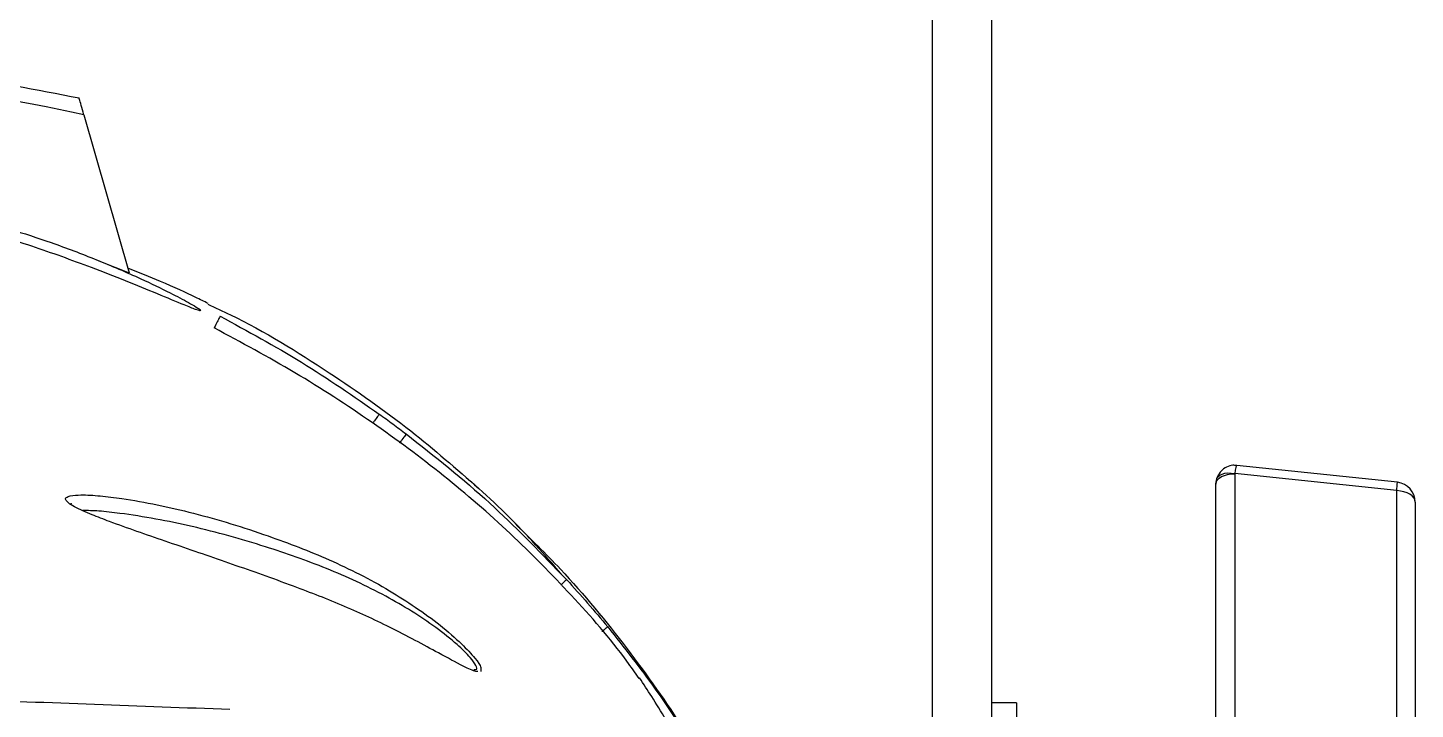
# Model space of a CAD drawing. Header units: inches. Extents: x 1.2 to 44.8, y 1.3 to 32.8.
# Drawn here: x 6.726 to 11.077, y 12.432 to 14.57 of the extents above; entities that cross this region are included whole.
import ezdxf

# ---------------------------------------------------------------- set-up
doc = ezdxf.new("R2010")
doc.units = ezdxf.units.IN
doc.header["$MEASUREMENT"] = 0
doc.layers.add('OBJECT', color=7, linetype='Continuous')

msp = doc.modelspace()

# ---------------------------------------------------------------- linework, layer by layer
at = {"layer": 'OBJECT'}
for p, q in [((9.5619, 16.7992), (9.5619, 9.7269)), ((9.7489, 9.7269), (9.7489, 16.7992)), ((6.9016, 14.297), (7.044, 13.8005)), ((6.948, 13.839), (7.044, 13.8005)), ((11.021, 13.1437), (10.5172, 13.1969)), ((10.5108, 13.17), (10.5108, 12.2404)), ((11.0188, 13.1175), (10.5109, 13.1712)), ((10.4519, 12.3616), (10.4519, 13.1383)), ((11.0188, 12.2231), (11.0188, 13.1175)), ((11.0769, 13.0815), (11.0769, 10.9469)), ((8.3979, 12.8559), (8.4158, 12.8381)), ((7.5493, 12.8213), (7.5321, 12.8276)), ((8.1246, 12.5549), (8.1243, 12.555)), ((8.146, 12.5629), (8.1463, 12.5501)), ((9.8269, 12.4517), (9.7489, 12.4517)), ((9.8269, 12.4517), (9.8269, 11.5767))]:
    msp.add_line(p, q, dxfattribs=at)
at = {"layer": 'OBJECT', "flags": 128}
for points in [[(10.4519, 13.1383), (10.4531, 13.1448), (10.4565, 13.151), (10.462, 13.1566), (10.4694, 13.1615), (10.4784, 13.1655), (10.4886, 13.1682), (10.4995, 13.1698), (10.5108, 13.17)], [(10.4533, 13.1494), (10.4546, 13.1557), (10.4581, 13.1613), (10.4636, 13.166), (10.4709, 13.1696), (10.4797, 13.172), (10.4895, 13.1731), (10.5001, 13.1729), (10.5109, 13.1712)], [(11.0769, 13.0815), (11.0758, 13.0882), (11.0726, 13.0947), (11.0673, 13.1008), (11.0601, 13.1061), (11.0514, 13.1106), (11.0413, 13.1141), (11.0304, 13.1164), (11.0188, 13.1175)]]:
    msp.add_lwpolyline(points, dxfattribs=at)
at = {"layer": 'OBJECT'}
for centre, radius, start, end in [((5.6069, 8.3769), 6.06, 77.66405, 89.8109), ((10.6462, 13.1623), 0.3753, 353.1555, 357.1607), ((11.0144, 13.0815), 0.0625, 0, 83.9624)]:
    msp.add_arc(centre, radius, start, end, dxfattribs=at)
for centre, major_axis, ratio, start_param, end_param in [((10.5144, 13.1344), (0.0027, 0.0626), 0.100675, 6.276967, 7.228544), ((10.5144, 13.138), (0.0625, -0.001), 0.869776, 2.949999, 3.156122), ((10.5183, 13.1697), (0.00747, -0.00077), 0.818682, 3.020011, 3.226135)]:
    msp.add_ellipse(centre, major_axis=major_axis, ratio=ratio, start_param=start_param, end_param=end_param, dxfattribs=at)
for points, knots in [([(6.0744, 14.4677), (6.0759, 14.4676), (6.2128, 14.457), (6.4854, 14.4279), (6.7526, 14.3758), (6.8865, 14.3496)], [0, 0, 0, 0, 0.005481, 0.501597, 1, 1, 1, 1]), ([(6.9016, 14.297), (6.8987, 14.3073), (6.8926, 14.3286), (6.8878, 14.3453), (6.8869, 14.3484), (6.8865, 14.3496)], [0, 0, 0, 0, 0.354665, 0.734886, 1, 1, 1, 1]), ([(6.5396, 13.9774), (6.6265, 13.9516), (6.7622, 13.9113), (6.9423, 13.8426), (7.0685, 13.7885), (7.1657, 13.742), (7.2245, 13.711), (7.2547, 13.6933), (7.2676, 13.685), (7.2672, 13.6841), (7.2671, 13.684)], [0, 0, 0, 0, 0.314225, 0.490847, 0.670153, 0.798166, 0.891176, 0.943231, 0.994911, 1, 1, 1, 1]), ([(7.2667, 13.6823), (7.2668, 13.6821), (7.2669, 13.6818), (7.2629, 13.6826), (7.2508, 13.6862), (7.2077, 13.7034), (7.1319, 13.7352), (7.0323, 13.776), (6.9007, 13.8273), (6.7379, 13.8863), (6.6094, 13.9254), (6.5447, 13.945)], [0, 0, 0, 0, 0.007218, 0.015314, 0.05959, 0.131623, 0.258674, 0.393279, 0.530849, 0.763921, 1, 1, 1, 1]), ([(7.2911, 13.705), (7.2788, 13.7111), (7.245, 13.7278), (7.1569, 13.7686), (7.0743, 13.8018), (7.0392, 13.8159)], [0, 0, 0, 0, 0.245783, 0.680046, 1, 1, 1, 1]), ([(7.29, 13.7027), (7.3138, 13.6918), (7.4467, 13.631), (7.6603, 13.4979), (7.9213, 13.3162), (8.0701, 13.1855), (8.1402, 13.1239)], [0, 0, 0, 0, 0.07625, 0.424732, 0.72911, 1, 1, 1, 1]), ([(7.3288, 13.665), (7.3282, 13.6637), (7.3236, 13.6548), (7.3171, 13.642), (7.3102, 13.6284), (7.3101, 13.6282)], [0, 0, 0, 0, 0.1408638, 0.9880298, 1, 1, 1, 1]), ([(7.3288, 13.665), (7.4148, 13.6182), (7.5866, 13.5247), (7.7475, 13.4135), (7.8279, 13.3579)], [0, 0, 0, 0, 0.500224, 1, 1, 1, 1]), ([(8.6427, 12.5286), (8.6301, 12.5466), (8.5659, 12.6385), (8.4314, 12.7913), (8.24, 12.9865), (8.0309, 13.1674), (7.8046, 13.3352), (7.5649, 13.4911), (7.3951, 13.5825), (7.3101, 13.6282)], [0, 0, 0, 0, 0.037742, 0.192982, 0.349226, 0.508341, 0.668344, 0.833812, 1, 1, 1, 1]), ([(7.8279, 13.3579), (7.8271, 13.3568), (7.8256, 13.3547), (7.8178, 13.3438), (7.81, 13.3329), (7.8075, 13.3295)], [0, 0, 0, 0, 0.440052, 0.822217, 1, 1, 1, 1]), ([(7.8279, 13.3579), (7.8422, 13.3476), (7.8707, 13.3271), (7.8988, 13.3059), (7.9128, 13.2954)], [0, 0, 0, 0, 0.499933, 1, 1, 1, 1]), ([(7.9128, 13.2954), (7.912, 13.2943), (7.9105, 13.2923), (7.9023, 13.2814), (7.894, 13.2706), (7.8913, 13.267)], [0, 0, 0, 0, 0.436143, 0.814735, 1, 1, 1, 1]), ([(7.9128, 13.2954), (8.0019, 13.225), (8.1734, 13.0893), (8.325, 12.9317), (8.3979, 12.8559)], [0, 0, 0, 0, 0.519085, 1, 1, 1, 1]), ([(10.5172, 13.1961), (10.5132, 13.1966), (10.5023, 13.1981), (10.4845, 13.1924), (10.4672, 13.18), (10.4576, 13.1655), (10.4547, 13.156), (10.4538, 13.1532)], [0, 0, 0, 0, 0.144337, 0.393264, 0.644067, 0.897576, 1, 1, 1, 1]), ([(8.3983, 12.8564), (8.372, 12.8868), (8.31, 12.9585), (8.216, 13.0556), (8.1482, 13.1171), (8.1164, 13.1459)], [0, 0, 0, 0, 0.280976, 0.662144, 1, 1, 1, 1]), ([(6.8514, 13.0815), (6.8487, 13.084), (6.8426, 13.0896), (6.8452, 13.0969), (6.8541, 13.0996), (6.8588, 13.1011)], [0, 0, 0, 0, 0.2689968, 0.6161481, 1, 1, 1, 1]), ([(6.8588, 13.1011), (6.8695, 13.1024), (6.8961, 13.1055), (6.9534, 13.1015), (7.0333, 13.0918), (7.1316, 13.074), (7.2849, 13.0384), (7.4658, 12.9829), (7.6404, 12.9156), (7.7669, 12.856), (7.8575, 12.8062), (7.9425, 12.7523), (8.0199, 12.6957), (8.0857, 12.6387), (8.1271, 12.5939), (8.1461, 12.5684), (8.146, 12.5634), (8.146, 12.5629)], [0, 0, 0, 0, 0.032063, 0.0800538, 0.1292806, 0.2075179, 0.2864205, 0.4474835, 0.5795899, 0.6468572, 0.7147241, 0.7762209, 0.8390515, 0.9019641, 0.954452, 0.9959853, 1, 1, 1, 1]), ([(7.5321, 12.8276), (7.5321, 12.8276), (7.4697, 12.8504), (7.3439, 12.8949), (7.159, 12.9582), (7.0188, 13.0065), (6.924, 13.0427), (6.881, 13.0619), (6.8561, 13.0758), (6.8523, 13.0804), (6.8514, 13.0815)], [0, 0, 0, 0, 0.000047, 0.260529, 0.522956, 0.771839, 0.855159, 0.94841, 0.987458, 1, 1, 1, 1]), ([(6.8627, 13.0766), (6.862, 13.0772), (6.8611, 13.0781), (6.8614, 13.0778), (6.8614, 13.0777)], [0, 0, 0, 0, 0.794284, 1, 1, 1, 1]), ([(8.1246, 12.5561), (8.1271, 12.5559), (8.1358, 12.5551), (8.1335, 12.5675), (8.1139, 12.595), (8.0705, 12.6376), (8.0065, 12.6885), (7.93, 12.7398), (7.817, 12.8056), (7.6632, 12.8761), (7.4592, 12.9476), (7.2406, 13.0087), (7.0661, 13.0405), (6.9513, 13.0541), (6.9144, 13.055), (6.8978, 13.0554)], [0, 0, 0, 0, 0.0157257, 0.0546559, 0.0937276, 0.1437498, 0.2046332, 0.2656548, 0.3268286, 0.4599001, 0.5934164, 0.7530252, 0.9122933, 0.9604862, 1, 1, 1, 1]), ([(8.2539, 13.014), (8.302, 12.967), (8.4278, 12.8441), (8.6057, 12.6269), (8.7891, 12.3669), (8.9491, 12.0928), (9.0861, 11.8026), (9.1773, 11.5666), (9.2168, 11.427), (9.2268, 11.3916)], [0, 0, 0, 0, 0.105444, 0.275646, 0.43931, 0.604124, 0.772556, 0.942234, 1, 1, 1, 1]), ([(8.4158, 12.8381), (8.4148, 12.8373), (8.413, 12.8356), (8.4054, 12.8287), (8.3984, 12.8222), (8.3978, 12.8217)], [0, 0, 0, 0, 0.516441, 0.963412, 1, 1, 1, 1]), ([(8.4158, 12.8381), (8.4378, 12.8138), (8.4817, 12.7652), (8.5235, 12.715), (8.5444, 12.6899)], [0, 0, 0, 0, 0.502172, 1, 1, 1, 1]), ([(8.1368, 12.5502), (8.135, 12.55), (8.1268, 12.5494), (8.0867, 12.5685), (8.021, 12.6042), (7.9408, 12.648), (7.84, 12.6999), (7.7094, 12.7609), (7.603, 12.8011), (7.5493, 12.8213)], [0, 0, 0, 0, 0.032532, 0.141075, 0.294467, 0.417989, 0.544619, 0.769954, 1, 1, 1, 1]), ([(8.5444, 12.6899), (8.5434, 12.6891), (8.5415, 12.6876), (8.5338, 12.6813), (8.5266, 12.6754), (8.5263, 12.6751)], [0, 0, 0, 0, 0.52378, 0.976811, 1, 1, 1, 1]), ([(8.5444, 12.6899), (8.5952, 12.6258), (8.6959, 12.4986), (8.7827, 12.3615), (8.8258, 12.2936)], [0, 0, 0, 0, 0.504396, 1, 1, 1, 1]), ([(5.6624, 12.4925), (5.9452, 12.4828), (6.511, 12.4635), (7.0767, 12.4422), (7.3596, 12.4316)], [0, 0, 0, 0, 0.499991, 1, 1, 1, 1]), ([(9.077, 11.7372), (9.0598, 11.78), (9.0261, 11.8635), (8.9766, 11.9686), (8.9343, 12.0514), (8.9012, 12.1115), (8.8721, 12.161), (8.8544, 12.1883), (8.8396, 12.2113), (8.8269, 12.2318), (8.8131, 12.2547), (8.7919, 12.2906), (8.7619, 12.3415), (8.7234, 12.4056), (8.6833, 12.4705), (8.6567, 12.5107), (8.6441, 12.5297)], [0, 0, 0, 0, 0.129714, 0.253309, 0.334557, 0.406997, 0.471983, 0.531338, 0.557569, 0.581695, 0.605869, 0.632205, 0.69722, 0.784775, 0.898293, 1, 1, 1, 1])]:
    msp.add_open_spline(points, degree=3, knots=knots, dxfattribs=at)

doc.saveas('drawing.dxf')
